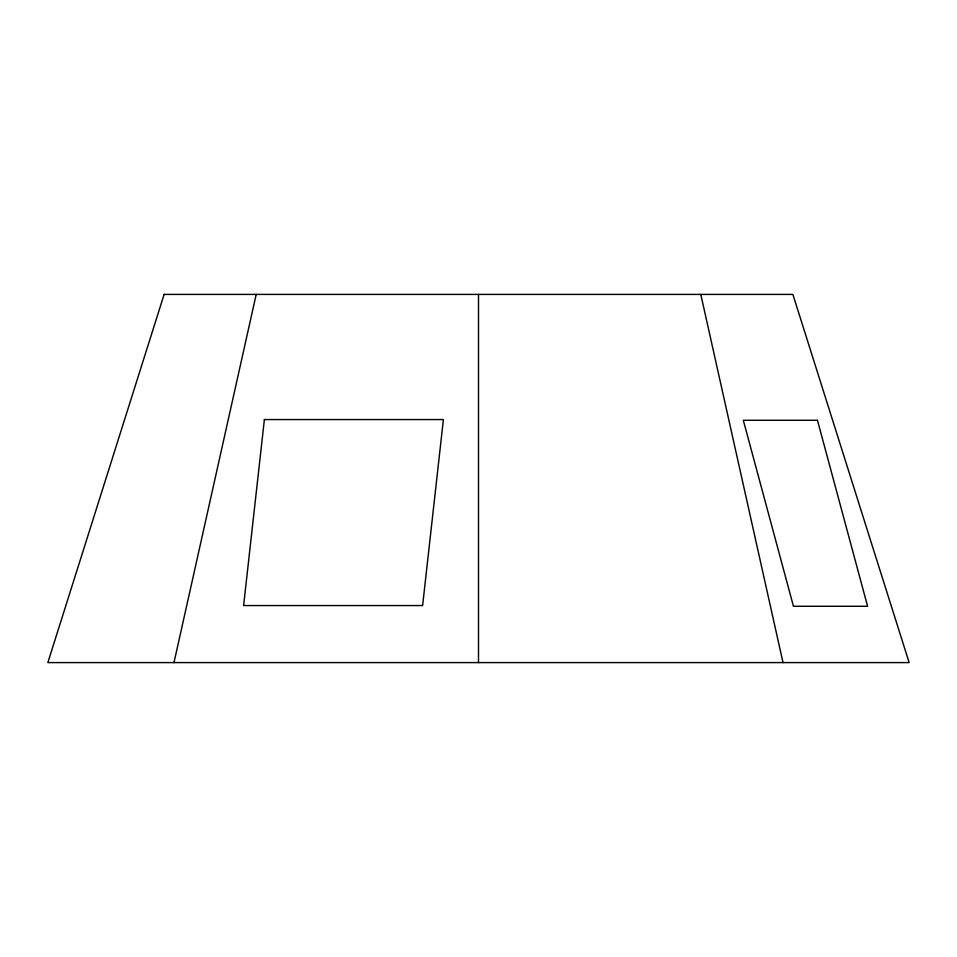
<?xml version="1.0" encoding="UTF-8"?>
<svg xmlns="http://www.w3.org/2000/svg" width="957" height="957" viewBox="0 0 957 957"><rect width="100%" height="100%" fill="white"/><g stroke="black" fill="none" stroke-linecap="round" stroke-linejoin="round"><path stroke-width="1.44" d="M173.983 662.591L256.201 294.409M700.799 294.409L783.017 662.591M478.5 294.409L478.5 662.591M264.383 419.561L243.616 605.554L422.623 605.554L443.39 419.561L264.383 419.561M164.125 294.409L47.85 662.591L909.15 662.591L792.875 294.409L164.125 294.409M817.457 420.279L743.314 420.279L793.449 606.271L867.592 606.271L817.457 420.279"/></g></svg>
